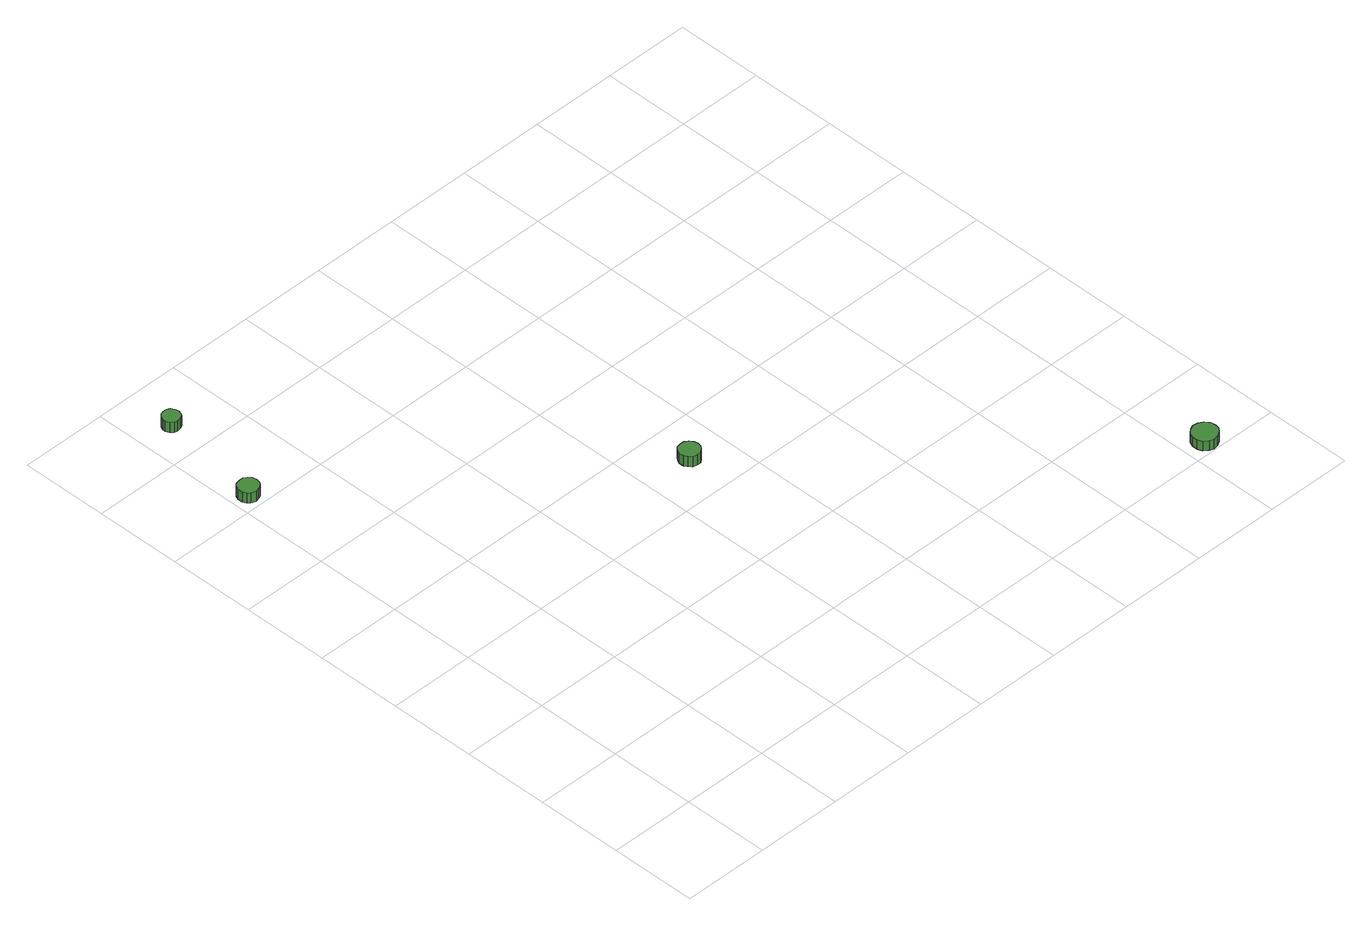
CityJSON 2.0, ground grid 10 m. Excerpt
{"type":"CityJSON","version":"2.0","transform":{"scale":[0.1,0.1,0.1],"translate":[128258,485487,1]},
"CityObjects":{
"tree1":{"type":"SolitaryVegetationObject","attributes":{"function":"something"},"geometry":[{"type":"MultiSurface","lod":"1","boundaries":[[[0,1,2,3,4,5,6,7,8,9,10,11,12,13,14]],[[15,16,17,18,19,20,21,22,23,24,25,26,27,28,29]],[[0,29,28,1]],[[1,28,27,2]],[[2,27,26,3]],[[3,26,25,4]],[[4,25,24,5]],[[5,24,23,6]],[[6,23,22,7]],[[7,22,21,8]],[[8,21,20,9]],[[9,20,19,10]],[[10,19,18,11]],[[11,18,17,12]],[[12,17,16,13]],[[13,16,15,14]],[[14,15,29,0]]]}]},
"tree2":{"type":"SolitaryVegetationObject","attributes":{"function":"something"},"geometry":[{"type":"MultiSurface","lod":"1","boundaries":[[[30,31,32,33,34,35,36,37,38,39,40,41,42,43,44]],[[45,46,47,48,49,50,51,52,53,54,55,56,57,58,59]],[[30,59,58,31]],[[31,58,57,32]],[[32,57,56,33]],[[33,56,55,34]],[[34,55,54,35]],[[35,54,53,36]],[[36,53,52,37]],[[37,52,51,38]],[[38,51,50,39]],[[39,50,49,40]],[[40,49,48,41]],[[41,48,47,42]],[[42,47,46,43]],[[43,46,45,44]],[[44,45,59,30]]]}]},
"tree3":{"type":"SolitaryVegetationObject","attributes":{"function":"something"},"geometry":[{"type":"MultiSurface","lod":"1","boundaries":[[[60,61,62,63,64,65,66,67,68,69,70,71,72,73,74]],[[75,76,77,78,79,80,81,82,83,84,85,86,87,88,89]],[[60,89,88,61]],[[61,88,87,62]],[[62,87,86,63]],[[63,86,85,64]],[[64,85,84,65]],[[65,84,83,66]],[[66,83,82,67]],[[67,82,81,68]],[[68,81,80,69]],[[69,80,79,70]],[[70,79,78,71]],[[71,78,77,72]],[[72,77,76,73]],[[73,76,75,74]],[[74,75,89,60]]]}]},
"tree4":{"type":"SolitaryVegetationObject","attributes":{"function":"something"},"geometry":[{"type":"MultiSurface","lod":"1","boundaries":[[[90,91,92,93,94,95,96,97,98,99,100,101,102,103,104]],[[105,106,107,108,109,110,111,112,113,114,115,116,117,118,119]],[[90,119,118,91]],[[91,118,117,92]],[[92,117,116,93]],[[93,116,115,94]],[[94,115,114,95]],[[95,114,113,96]],[[96,113,112,97]],[[97,112,111,98]],[[98,111,110,99]],[[99,110,109,100]],[[100,109,108,101]],[[101,108,107,102]],[[102,107,106,103]],[[103,106,105,104]],[[104,105,119,90]]]}]}
},
"vertices":[
[31,618,15],[30,623,15],[27,626,15],[23,629,15],[18,629,15],[13,628,15],[10,625,15],[8,620,15],[8,615,15],[10,611,15],[13,608,15],[18,606,15],[23,607,15],[27,609,15],[30,613,15],[30,613,2],[27,609,2],[23,607,2],[18,606,2],[13,608,2],[10,611,2],[8,615,2],[8,620,2],[10,625,2],[13,628,2],[18,629,2],[23,629,2],[27,626,2],[30,623,2],[31,618,2],
[49,742,15],[48,746,15],[46,750,15],[42,752,15],[38,752,15],[34,751,15],[31,748,15],[29,744,15],[29,740,15],[31,736,15],[34,733,15],[38,732,15],[42,733,15],[46,735,15],[48,738,15],[48,738,2],[46,735,2],[42,733,2],[38,732,2],[34,733,2],[31,736,2],[29,740,2],[29,744,2],[31,748,2],[34,751,2],[38,752,2],[42,752,2],[46,750,2],[48,746,2],[49,742,2],
[362,346,23],[361,350,23],[358,354,23],[354,357,23],[349,357,23],[344,356,23],[341,352,23],[339,348,23],[339,343,23],[341,339,23],[344,335,23],[349,334,23],[354,334,23],[358,337,23],[361,341,23],[361,341,10],[358,337,10],[354,334,10],[349,334,10],[344,335,10],[341,339,10],[339,343,10],[339,348,10],[341,352,10],[344,356,10],[349,357,10],[354,357,10],[358,354,10],[361,350,10],[362,346,10],
[740,16,14],[739,22,14],[735,27,14],[730,30,14],[724,31,14],[719,29,14],[714,25,14],[712,19,14],[712,13,14],[714,8,14],[719,4,14],[724,2,14],[730,3,14],[735,6,14],[739,11,14],[739,11,2],[735,6,2],[730,3,2],[724,2,2],[719,4,2],[714,8,2],[712,13,2],[712,19,2],[714,25,2],[719,29,2],[724,31,2],[730,30,2],[735,27,2],[739,22,2],[740,16,2]
]}
